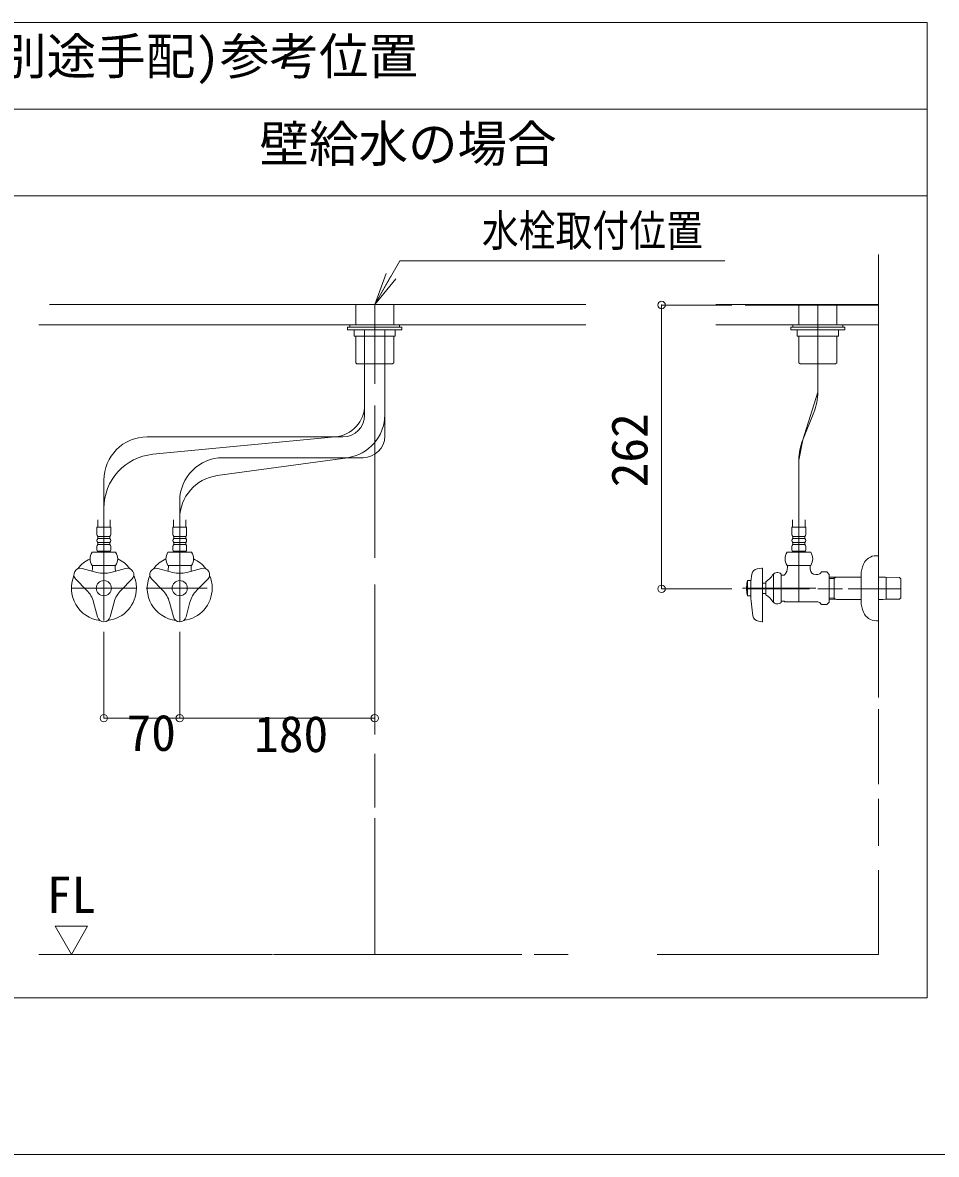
# Model space of a CAD drawing. Units: millimetres, scale not verified. Extents: x -1002 to 1018, y -687 to 676.
# Drawn here: x 361.2 to 730.2, y -687.1 to -230.1 of the extents above; entities that cross this region are included whole.
import ezdxf
from ezdxf.enums import TextEntityAlignment as Align

# ---------------------------------------------------------------- set-up
doc = ezdxf.new("R2010")
doc.units = ezdxf.units.MM
doc.header["$LTSCALE"] = 5
doc.header["$PDMODE"] = 32
doc.header["$PDSIZE"] = 3
doc.layers.add('F-0', color=7, linetype='Continuous', lineweight=15)
doc.styles.add('ＭＳ ゴシック', font='')
doc.styles.get('ＭＳ ゴシック').set_extended_font_data('MS Gothic')

msp = doc.modelspace()

# ---------------------------------------------------------------- linework, layer by layer
at = {"layer": 'F-0', "lineweight": 18}
for p, q in [((-17.221, -230.076), (726.529, -230.076)), ((-17.221, -265.076), (726.529, -265.076))]:
    msp.add_line(p, q, dxfattribs=at)
at = {"layer": 'F-0'}
for p, q in [((354.654, -300.076), (726.529, -300.076)), ((706.842, -323.701), (706.842, -344.102)), ((706.842, -323.701), (706.842, -387.92)), ((503.404, -343.826), (513.508, -326.326)), ((513.508, -326.326), (644.758, -326.326)), ((503.404, -343.826), (508.072, -331.366)), ((503.404, -343.826), (509.967, -332.46)), ((503.404, -343.826), (511.861, -333.553)), ((372.051, -343.826), (588.717, -343.826)), ((588.717, -343.826), (372.741, -343.826)), ((495.748, -343.826), (495.748, -352.139)), ((503.404, -343.851), (503.404, -375.864)), ((511.06, -352.139), (511.06, -343.826)), ((654.175, -344.102), (652.997, -344.102)), ((706.842, -344.102), (654.175, -344.102)), ((674.685, -352.139), (674.685, -343.826)), ((682.342, -379.253), (682.342, -343.826)), ((689.998, -343.826), (689.998, -352.139)), ((706.842, -344.102), (706.842, -368.945)), ((367.779, -352.139), (376.536, -352.139)), ((588.717, -352.139), (372.642, -352.139)), ((492.467, -353.014), (492.467, -354.108)), ((514.342, -353.014), (492.467, -353.014)), ((492.467, -354.108), (514.342, -354.108)), ((493.342, -352.139), (513.467, -352.139)), ((493.342, -353.014), (493.342, -352.139)), ((513.467, -353.014), (493.342, -353.014)), ((511.717, -354.108), (495.092, -354.108)), ((495.092, -354.108), (495.092, -356.733)), ((499.333, -384.295), (499.333, -353.994)), ((507.475, -388.407), (507.475, -354.147)), ((511.717, -356.733), (511.717, -354.108)), ((513.467, -352.139), (513.467, -353.014)), ((514.342, -354.108), (514.342, -353.014)), ((514.342, -353.67), (514.342, -354.108)), ((641.217, -352.139), (653.969, -352.139)), ((706.842, -352.139), (652.989, -352.139)), ((653.222, -352.139), (706.842, -352.139)), ((671.404, -354.108), (671.404, -353.014)), ((671.404, -353.014), (693.279, -353.014)), ((671.404, -353.67), (671.404, -354.108)), ((693.279, -354.108), (671.404, -354.108)), ((672.279, -352.139), (672.279, -353.014)), ((692.404, -352.139), (672.279, -352.139)), ((672.279, -353.014), (692.404, -353.014)), ((674.029, -354.108), (690.654, -354.108)), ((674.029, -356.733), (674.029, -354.108)), ((690.654, -354.108), (690.654, -356.733)), ((692.404, -353.014), (692.404, -352.139)), ((693.279, -353.014), (693.279, -354.108)), ((495.092, -356.733), (511.717, -356.733)), ((495.748, -356.733), (495.748, -367.408)), ((499.333, -384.295), (499.333, -356.733)), ((507.475, -388.407), (507.475, -356.733)), ((511.06, -367.408), (511.06, -356.733)), ((690.654, -356.733), (674.029, -356.733)), ((674.685, -367.408), (674.685, -356.733)), ((689.998, -356.733), (689.998, -367.408)), ((496.076, -367.736), (495.748, -367.408)), ((496.185, -367.845), (496.076, -367.736)), ((496.185, -367.845), (510.229, -367.845)), ((510.229, -367.845), (510.623, -367.845)), ((510.732, -367.736), (510.623, -367.845)), ((511.06, -367.408), (510.732, -367.736)), ((674.685, -367.408), (675.013, -367.736)), ((675.013, -367.736), (675.123, -367.845)), ((675.517, -367.845), (675.123, -367.845)), ((689.56, -367.845), (675.517, -367.845)), ((689.56, -367.845), (689.67, -367.736)), ((689.67, -367.736), (689.998, -367.408)), ((706.842, -383.039), (706.842, -400.017)), ((499.333, -388.61), (499.333, -384.295)), ((503.404, -384.717), (503.404, -446.196)), ((507.475, -396.993), (507.475, -388.407)), ((680.753, -387.438), (676.282, -398.518)), ((411.529, -397.36), (487.453, -397.36)), ((413.828, -404.379), (487.453, -397.36)), ((490.583, -397.36), (487.453, -397.36)), ((706.842, -395.747), (706.842, -412.351)), ((439.764, -412.995), (492.366, -405.743)), ((442.154, -405.743), (492.366, -405.743)), ((498.725, -405.743), (492.366, -405.743)), ((674.693, -406.703), (674.693, -463.92)), ((706.842, -405.472), (706.842, -497.594)), ((394.029, -414.86), (394.029, -426.156)), ((424.654, -423.243), (424.654, -430.331)), ((706.842, -421.601), (706.842, -502.551)), ((394.029, -426.156), (394.029, -471.48)), ((394.029, -426.156), (394.029, -471.48)), ((396.829, -433.82), (391.229, -433.82)), ((391.229, -433.82), (391.229, -436.773)), ((391.519, -430.797), (391.519, -433.82)), ((396.549, -433.82), (396.55, -430.797)), ((396.829, -436.773), (396.829, -433.82)), ((427.454, -433.82), (421.854, -433.82)), ((421.854, -433.82), (421.854, -436.773)), ((422.144, -430.797), (422.144, -433.82)), ((424.654, -430.331), (424.654, -472.014)), ((424.654, -430.331), (424.654, -472.014)), ((427.174, -433.82), (427.175, -430.797)), ((427.454, -436.773), (427.454, -433.82)), ((671.893, -433.82), (677.493, -433.82)), ((671.893, -436.773), (671.893, -433.82)), ((672.173, -433.82), (672.172, -430.797)), ((677.203, -430.797), (677.203, -433.82)), ((677.493, -433.82), (677.493, -436.773)), ((391.623, -437.539), (396.435, -437.539)), ((391.623, -438.414), (391.623, -437.539)), ((396.435, -438.414), (391.623, -438.414)), ((396.435, -437.539), (396.435, -438.414)), ((422.248, -437.539), (427.06, -437.539)), ((422.248, -438.414), (422.248, -437.539)), ((427.06, -438.414), (422.248, -438.414)), ((427.06, -437.539), (427.06, -438.414)), ((677.099, -437.539), (672.287, -437.539)), ((672.287, -437.539), (672.287, -438.414)), ((672.287, -438.414), (677.099, -438.414)), ((677.099, -438.414), (677.099, -437.539)), ((391.229, -441.586), (391.229, -443.008)), ((391.623, -439.945), (396.435, -439.945)), ((391.623, -440.82), (391.623, -439.945)), ((396.435, -440.82), (391.623, -440.82)), ((396.435, -439.945), (396.435, -440.82)), ((396.829, -443.008), (396.829, -441.586)), ((421.854, -441.586), (421.854, -443.008)), ((422.248, -439.945), (427.06, -439.945)), ((422.248, -440.82), (422.248, -439.945)), ((427.06, -440.82), (422.248, -440.82)), ((427.06, -439.945), (427.06, -440.82)), ((427.454, -443.008), (427.454, -441.586)), ((671.893, -443.008), (671.893, -441.586)), ((677.099, -439.945), (672.287, -439.945)), ((672.287, -439.945), (672.287, -440.82)), ((672.287, -440.82), (677.099, -440.82)), ((677.099, -440.82), (677.099, -439.945)), ((677.493, -441.586), (677.493, -443.008)), ((389.273, -443.883), (398.785, -443.883)), ((391.667, -443.445), (396.392, -443.445)), ((419.898, -443.883), (429.41, -443.883)), ((422.292, -443.445), (427.017, -443.445)), ((679.449, -443.883), (669.937, -443.883)), ((677.056, -443.445), (672.331, -443.445)), ((706.842, -445.326), (705.967, -445.326)), ((706.842, -445.326), (706.842, -471.445)), ((385.236, -450.447), (391.198, -452.045)), ((398.785, -449.264), (389.273, -449.264)), ((389.435, -449.264), (389.435, -450.144)), ((389.435, -449.264), (389.944, -449.264)), ((389.944, -449.264), (398.114, -449.264)), ((402.822, -450.447), (396.86, -452.045)), ((398.114, -449.264), (398.623, -449.264)), ((398.623, -449.264), (398.623, -450.144)), ((398.623, -450.144), (398.623, -450.795)), ((415.861, -450.447), (421.823, -452.045)), ((429.41, -449.264), (419.898, -449.264)), ((420.06, -449.264), (420.06, -450.144)), ((420.06, -449.264), (420.569, -449.264)), ((420.569, -449.264), (428.739, -449.264)), ((433.447, -450.447), (427.485, -452.045)), ((428.739, -449.264), (429.248, -449.264)), ((429.248, -449.264), (429.248, -450.144)), ((429.248, -450.144), (429.248, -450.795)), ((657.867, -450.663), (659.788, -450.393)), ((660.037, -450.609), (660.037, -471.762)), ((669.937, -449.264), (679.449, -449.264)), ((670.099, -449.264), (670.608, -449.264)), ((670.099, -449.264), (670.099, -450.144)), ((670.608, -449.264), (678.779, -449.264)), ((678.779, -449.264), (679.287, -449.264)), ((683.881, -451.884), (683.423, -452.342)), ((685.954, -451.884), (683.881, -451.884)), ((685.954, -451.884), (686.943, -452.873)), ((382.701, -454.839), (387.065, -459.203)), ((405.357, -454.839), (400.993, -459.203)), ((413.326, -454.839), (417.69, -459.203)), ((435.982, -454.839), (431.618, -459.203)), ((653.999, -455.389), (653.855, -455.936)), ((653.999, -455.389), (655.224, -455.389)), ((653.999, -455.389), (653.999, -461.514)), ((655.224, -461.514), (655.224, -455.389)), ((660.037, -456.373), (661.349, -456.373)), ((661.349, -455.826), (661.349, -461.076)), ((664.381, -454.656), (664.381, -452.726)), ((664.381, -454.656), (664.381, -462.247)), ((667.474, -464.17), (667.474, -452.733)), ((668.747, -453.201), (668.965, -452.983)), ((681.474, -452.983), (681.876, -452.983)), ((686.943, -464.029), (686.943, -452.873)), ((686.943, -454.016), (689.131, -453.969)), ((686.943, -454.531), (688.912, -454.483)), ((689.834, -453.945), (688.912, -454.478)), ((688.912, -453.969), (688.912, -462.933)), ((689.131, -453.969), (690.053, -453.945)), ((699.842, -453.112), (699.842, -463.791)), ((706.842, -453.945), (708.771, -453.945)), ((708.771, -453.945), (709.693, -453.969)), ((709.693, -453.969), (715.311, -454.09)), ((709.912, -454.478), (709.912, -453.969)), ((709.912, -462.933), (709.912, -454.478)), ((715.311, -454.09), (715.818, -454.625)), ((715.818, -454.626), (715.818, -454.625)), ((715.818, -454.842), (715.818, -454.626)), ((715.818, -462.061), (715.818, -454.842)), ((380.904, -458.451), (407.154, -458.451)), ((407.154, -458.451), (380.904, -458.451)), ((411.089, -458.451), (414.281, -458.451)), ((411.529, -458.451), (435.729, -458.451)), ((503.404, -457.017), (503.404, -517.513)), ((681.581, -458.451), (651.979, -458.451)), ((679.029, -458.703), (653.999, -458.703)), ((661.349, -460.529), (660.037, -460.529)), ((692.254, -458.703), (682.286, -458.703)), ((715.818, -458.703), (694.626, -458.703)), ((391.493, -470.068), (389.896, -464.106)), ((396.565, -470.068), (398.162, -464.106)), ((422.118, -470.068), (420.521, -464.106)), ((427.19, -470.068), (428.787, -464.106)), ((667.474, -463.701), (668.131, -463.701)), ((668.131, -463.701), (668.747, -463.701)), ((668.747, -463.701), (668.965, -463.92)), ((668.965, -463.92), (681.876, -463.92)), ((683.881, -465.019), (683.423, -464.561)), ((688.912, -462.42), (686.943, -462.372)), ((689.131, -462.933), (686.943, -462.887)), ((688.912, -462.425), (689.834, -462.958)), ((690.053, -462.958), (689.131, -462.933)), ((699.412, -462.958), (690.053, -462.958)), ((699.842, -462.958), (699.412, -462.958)), ((708.771, -462.958), (706.842, -462.958)), ((709.693, -462.933), (708.771, -462.958)), ((715.311, -462.813), (709.693, -462.933)), ((715.818, -462.277), (715.311, -462.813)), ((715.818, -462.276), (715.818, -462.061)), ((715.818, -462.277), (715.818, -462.276)), ((658.381, -471.781), (659.788, -471.979)), ((503.404, -487.511), (503.404, -515.054)), ((706.842, -507.317), (706.842, -537.629)), ((503.404, -525.382), (503.404, -547.048)), ((706.842, -543.539), (706.842, -562.488)), ((503.404, -551.317), (503.404, -606.326)), ((706.842, -572.325), (706.842, -606.326)), ((374.342, -594.96), (387.467, -594.96)), ((380.904, -606.326), (374.342, -594.96)), ((387.467, -594.96), (380.904, -606.326)), ((367.779, -606.326), (440.625, -606.326)), ((380.904, -606.326), (432.428, -606.326)), ((440.625, -606.326), (462.143, -606.326)), ((442.674, -606.326), (452.238, -606.326)), ((462.484, -606.326), (560.743, -606.326)), ((471.706, -606.326), (562.849, -606.326)), ((567.814, -606.326), (581.577, -606.326)), ((617.44, -606.326), (706.842, -606.326)), ((641.217, -606.326), (706.842, -606.326)), ((-1002.086, -687.064), (1002.034, -687.064))]:
    msp.add_line(p, q, dxfattribs=at)
at = {"layer": 'F-0', "color": 4, "lineweight": 9}
for p, q in [((619.256, -344.102), (619.256, -458.703)), ((619.256, -344.102), (647.585, -344.102)), ((619.256, -458.703), (647.585, -458.703)), ((394.029, -510.913), (394.029, -476.091)), ((424.654, -510.913), (424.654, -476.091)), ((503.404, -510.913), (503.404, -476.091)), ((394.029, -510.913), (424.654, -510.913)), ((424.654, -510.913), (503.404, -510.913))]:
    msp.add_line(p, q, dxfattribs=at)
at = {"layer": 'F-0', "lineweight": 18}
msp.add_lwpolyline([(726.529, -230.076), (726.529, -623.826), (354.654, -623.826)], dxfattribs=at)
at = {"layer": 'F-0'}
for points in [[(641.217, -343.826), (653.937, -343.826), (706.842, -343.826)], [(674.693, -463.92), (674.693, -406.703), (676.282, -398.518), (682.342, -379.253), (682.342, -343.826)], [(510.623, -367.845), (510.579, -367.845), (502.529, -367.845)], [(675.123, -367.845), (675.167, -367.845), (683.217, -367.845)], [(391.623, -443.445), (391.404, -443.664), (391.404, -443.883)], [(396.654, -443.883), (396.654, -443.664), (396.435, -443.445)], [(422.248, -443.445), (422.029, -443.664), (422.029, -443.883)], [(427.279, -443.883), (427.279, -443.664), (427.06, -443.445)], [(672.068, -443.883), (672.068, -443.664), (672.287, -443.445)], [(677.099, -443.445), (677.318, -443.664), (677.318, -443.883)], [(679.287, -449.264), (679.287, -450.144), (679.287, -450.795)], [(668.747, -453.201), (668.131, -453.201), (667.474, -453.201)], [(690.053, -453.945), (699.412, -453.945), (699.842, -453.945)], [(655.224, -461.514), (653.999, -461.514), (653.882, -461.076)], [(664.381, -462.247), (664.381, -463.92), (664.381, -464.066)], [(686.943, -464.029), (685.954, -465.019), (683.881, -465.019)], [(705.967, -471.576), (706.842, -471.576), (706.842, -471.445)]]:
    msp.add_lwpolyline(points, dxfattribs=at)
for centre in [(394.029, -458.451), (424.654, -458.451)]:
    msp.add_circle(centre, 3.062, dxfattribs=at)
for centre, radius, start, end in [((660.467, -379.253), 21.875, 338.02737, 0), ((486.208, -384.295), 13.125, 275.44583, 360), ((489.975, -388.407), 17.5, 277.84996, 0), ((490.583, -388.61), 8.75, 270, 0), ((411.529, -414.86), 17.5, 90, 180), ((498.725, -396.993), 8.75, 270, 0), ((696.568, -406.703), 21.875, 158.02737, 180), ((415.904, -426.156), 21.875, 95.44583, 180), ((442.154, -423.243), 17.5, 90, 180), ((442.154, -430.331), 17.5, 97.84996, 180), ((392.17, -436.773), 0.941, 180, 234.43222), ((392.17, -439.179), 0.941, 125.56778, 234.43222), ((395.888, -436.773), 0.941, 305.56778, 0), ((395.888, -439.179), 0.941, 305.56778, 54.43222), ((422.795, -436.773), 0.941, 180, 234.43222), ((422.795, -439.179), 0.941, 125.56778, 234.43222), ((426.513, -436.773), 0.941, 305.56778, 0), ((426.513, -439.179), 0.941, 305.56778, 54.43222), ((672.834, -436.773), 0.941, 180, 234.43222), ((672.834, -439.179), 0.941, 125.56778, 234.43222), ((676.552, -436.773), 0.941, 305.56778, 0), ((676.552, -439.179), 0.941, 305.56778, 54.43222), ((392.17, -441.586), 0.941, 125.56778, 180), ((391.667, -443.008), 0.438, 180, 270), ((396.392, -443.008), 0.438, 270, 0), ((395.888, -441.586), 0.941, 0, 54.43222), ((422.795, -441.586), 0.941, 125.56778, 180), ((422.292, -443.008), 0.438, 180, 270), ((427.017, -443.008), 0.438, 270, 0), ((426.513, -441.586), 0.941, 0, 54.43222), ((672.834, -441.586), 0.941, 125.56778, 180), ((672.331, -443.008), 0.438, 180, 270), ((677.056, -443.008), 0.438, 270, 0), ((676.552, -441.586), 0.941, 0, 54.43222), ((394.029, -458.451), 13.125, 115.15066, 143.05689), ((393.263, -446.573), 4.812, 146.00705, 213.99295), ((394.795, -446.573), 4.812, 326.00705, 33.99295), ((394.029, -458.451), 13.125, 36.94311, 64.84934), ((424.654, -458.451), 13.125, 115.15066, 143.05689), ((423.888, -446.573), 4.812, 146.00705, 213.99295), ((425.42, -446.573), 4.812, 326.00705, 33.99295), ((424.654, -458.451), 13.125, 36.94311, 64.84934), ((673.928, -446.573), 4.812, 146.00705, 213.99295), ((675.459, -446.573), 4.812, 326.00705, 33.99295), ((705.967, -451.014), 5.688, 90, 156.44354), ((384.557, -452.983), 2.625, 75, 225), ((385.316, -450.144), 4.119, 340.64106, 0), ((394.029, -441.48), 10.938, 255, 285), ((400.81, -450.795), 2.188, 180, 199.83613), ((403.501, -452.983), 2.625, 315, 105), ((415.182, -452.983), 2.625, 75, 225), ((415.941, -450.144), 4.119, 340.64106, 0), ((424.654, -441.48), 10.938, 255, 285), ((431.435, -450.795), 2.188, 180, 199.83613), ((434.126, -452.983), 2.625, 315, 105), ((658.233, -453.262), 2.625, 98.00409, 170.40851), ((659.818, -450.609), 0.219, 0, 98.00409), ((665.943, -454.295), 2.188, 45.573, 143.1301), ((665.98, -450.144), 4.119, 316.4444, 0), ((681.474, -450.795), 2.188, 180, 270), ((681.876, -450.795), 2.188, 270, 315), ((710.779, -453.112), 10.938, 156.44354, 180), ((394.029, -458.451), 13.125, 156.94311, 263.05689), ((394.029, -458.451), 13.125, 0, 23.05689), ((424.654, -458.451), 13.125, 156.94311, 263.05689), ((424.654, -458.451), 13.125, 0, 23.05689), ((664.499, -458.451), 10.938, 166.70293, 180), ((687.998, -458.292), 32.812, 170.40851, 177.22136), ((655.484, -447.117), 10.5, 303.95919, 326.04081), ((379.331, -466.937), 10.938, 15, 45), ((394.029, -458.451), 13.125, 276.94311, 0), ((408.727, -466.937), 10.938, 135, 165), ((409.956, -466.937), 10.938, 15, 45), ((424.654, -458.451), 13.125, 276.94311, 0), ((439.352, -466.937), 10.938, 135, 165), ((664.499, -458.451), 10.938, 180, 193.29707), ((664.499, -458.451), 10.938, 193.29707, 193.88654), ((720.849, -458.451), 65.648, 181.52753, 189.8029), ((655.484, -469.785), 10.5, 33.95919, 56.04081), ((665.943, -462.608), 2.188, 216.8699, 314.427), ((681.876, -466.108), 2.188, 45, 90), ((710.779, -463.791), 10.938, 180, 203.55646), ((394.029, -469.389), 2.625, 195, 345), ((424.654, -469.389), 2.625, 195, 345), ((658.746, -469.182), 2.625, 189.8029, 262), ((705.967, -465.889), 5.688, 203.55646, 270), ((659.818, -471.762), 0.219, 262, 0)]:
    msp.add_arc(centre, radius, start, end, dxfattribs=at)
at = {"layer": 'F-0', "color": 6}
for p in [(619.256, -344.102), (619.256, -458.703), (394.029, -510.913), (424.654, -510.913), (503.404, -510.913)]:
    msp.add_point(p, dxfattribs=at)

# ---------------------------------------------------------------- texts
at = {"layer": 'F-0', "style": 'ＭＳ ゴシック'}
for s, p in [('止水栓(別途手配)参考位置', (280.973, -255.392)), ('壁給水の場合', (456.859, -290.721)), ('70', (403.171, -528.543)), ('180', (454.691, -529.035)), ('FL', (370.973, -593.939))]:
    msp.add_text(s, height=14.66, dxfattribs=at).set_placement(p, align=Align.BOTTOM_LEFT)
at = {"layer": 'F-0', "style": 'ＭＳ ゴシック', "width": 0.85}
msp.add_text('水栓取付位置', height=12.83, dxfattribs=at).set_placement((546.658, -324.293), align=Align.BOTTOM_LEFT)
at = {"layer": 'F-0', "style": 'ＭＳ ゴシック'}
msp.add_text('262', height=14.66, rotation=90, dxfattribs=at).set_placement((617.961, -417.707), align=Align.BOTTOM_LEFT)

doc.saveas('drawing.dxf')
